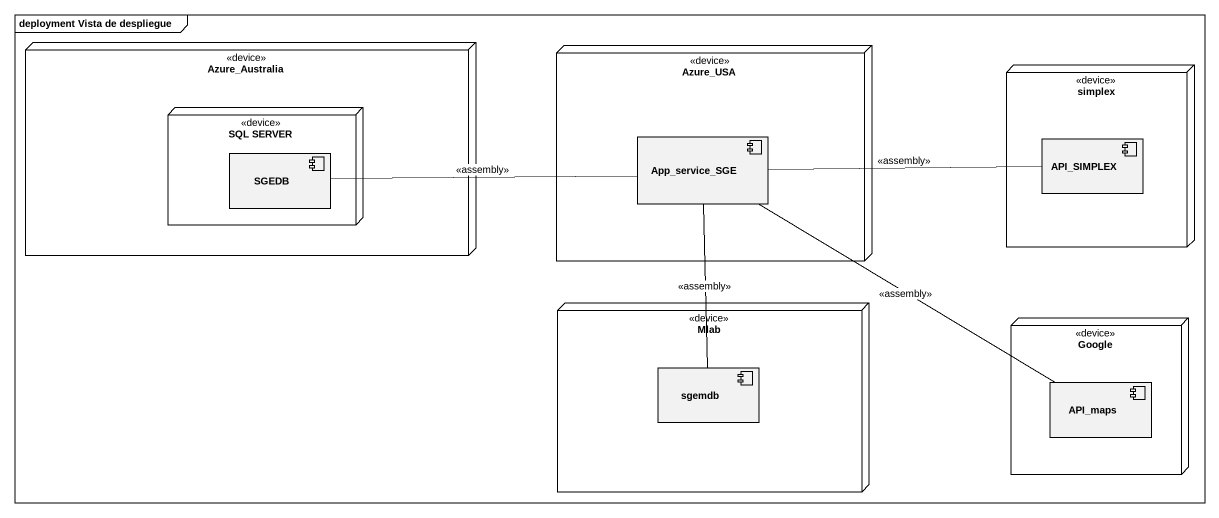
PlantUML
@startuml
mainframe deployment Vista de despliegue
node Azure_Australia <<device>> {
  node "SQL SERVER" as SQL_SERVER <<device>> {
    component SGEDB
  }
}
node Azure_USA <<device>> {
  component App_service_SGE
}
node simplex <<device>> {
  component API_SIMPLEX
}
node Mlab <<device>> {
  component sgemdb
}
node Google <<device>> {
  component API_maps
}
API_SIMPLEX -left- App_service_SGE : <<assembly>>
SGEDB -right- App_service_SGE : <<assembly>>
sgemdb -up- App_service_SGE : <<assembly>>
API_maps -up- App_service_SGE : <<assembly>>
@enduml
